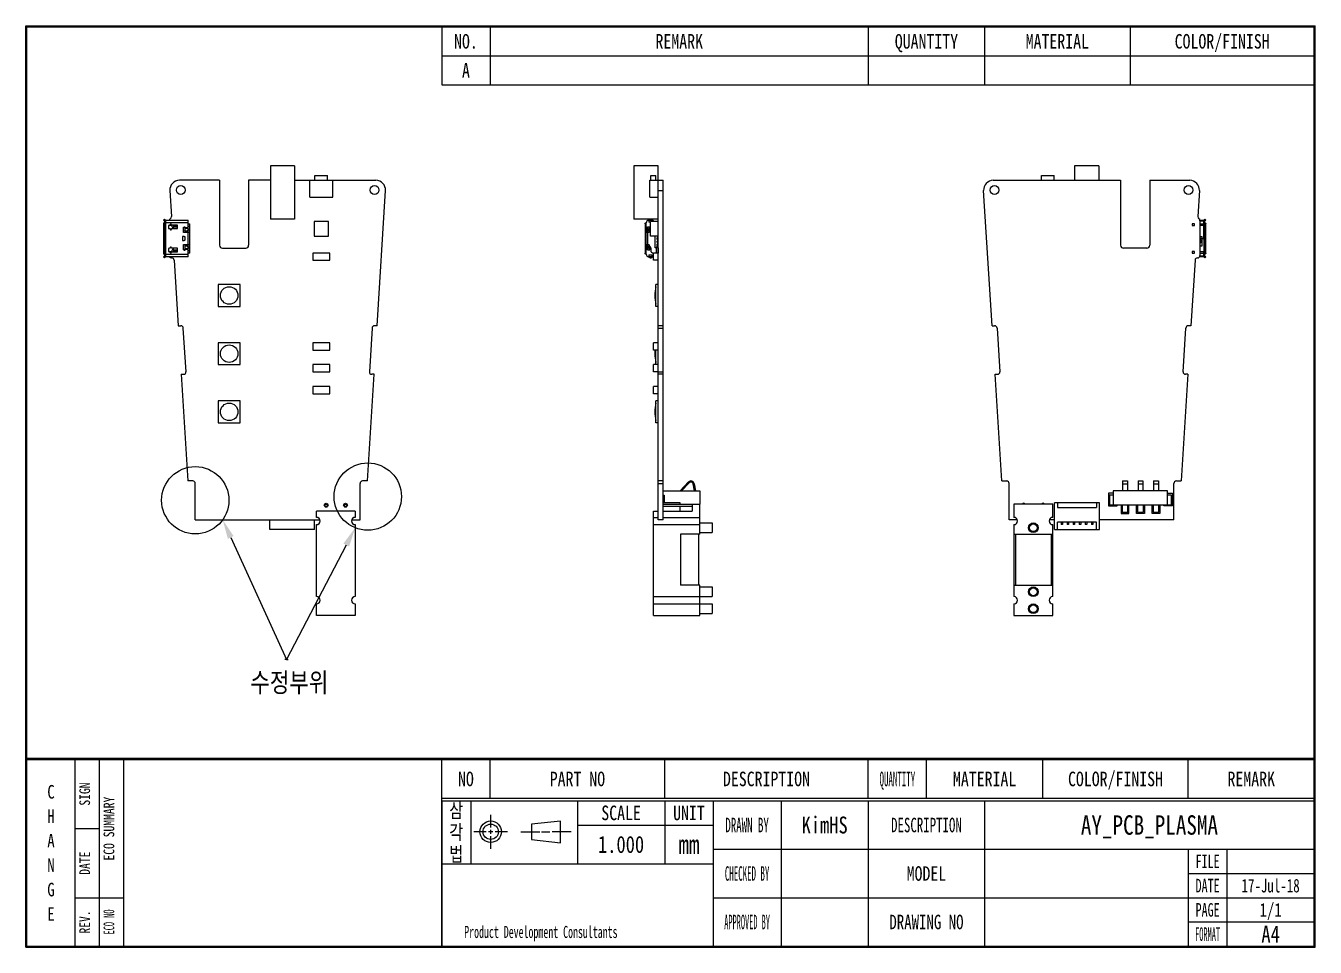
# Model space of a CAD drawing. Header units: millimetres. Extents: x 63 to 960, y -930 to -270.
# Drawn here: x 693.6 to 959.6, y -460.5 to -270.5 of the extents above; entities that cross this region are included whole.
import ezdxf
from ezdxf import colors
from ezdxf.entities.mleader import LeaderData, LeaderLine
from ezdxf.math import Vec2, Vec3

# ---------------------------------------------------------------- set-up
doc = ezdxf.new("R2010")
doc.units = ezdxf.units.MM
doc.header["$LTSCALE"] = 16.335
doc.layers.get('0').update_dxf_attribs({"linetype": 'CONTINUOUS'})
for name, color, linetype in [('3_ALL_AXES', 7, 'CONTINUOUS'), ('5_ALL_CURVES', 7, 'CONTINUOUS'), ('7_ALL_FEATURES', 7, 'CONTINUOUS')]:
    doc.layers.add(name, color=color, linetype=linetype)
doc.styles.get("Standard").update_dxf_attribs({"font": 'txt', "width": 0.5})
doc.styles.add('TEXTSTYLE_10', font='txt', dxfattribs={"width": 0.75})
doc.styles.add('TEXTSTYLE_3', font='txt', dxfattribs={"width": 0.6})
doc.styles.add('TEXTSTYLE_4', font='txt', dxfattribs={"width": 0.8})
doc.styles.add('TEXTSTYLE_5', font='txt', dxfattribs={"width": 0.55})
doc.styles.add('TEXTSTYLE_6', font='txt', dxfattribs={"width": 0.65})
doc.styles.add('TEXTSTYLE_7', font='txt', dxfattribs={"width": 0.45})
doc.styles.add('TEXTSTYLE_8', font='txt', dxfattribs={"width": 0.7})
doc.styles.add('TEXTSTYLE_9', font='txt', dxfattribs={"width": 0.4})

# ---------------------------------------------------------------- blocks, each defined once
blk = doc.blocks.new('SYMBOL_2_BL0', base_point=(117.48, 33.77))
at = {"color": 3, "linetype": 'Continuous'}
for p, q in [((110.91, 34.68), (110.91, 37.27)), ((125.33, 36.01), (119.3, 35.35)), ((119.3, 35.35), (119.3, 32.2)), ((125.33, 31.54), (125.33, 36.01)), ((109.96, 33.8), (107.42, 33.8)), ((111.38, 33.8), (110.43, 33.8)), ((110.91, 33.36), (110.91, 34.19)), ((110.91, 30.27), (110.91, 32.86)), ((114.39, 33.8), (111.86, 33.8)), ((117.09, 33.8), (121.05, 33.8)), ((119.3, 32.2), (125.33, 31.54)), ((121.36, 33.8), (123.11, 33.8)), ((127.54, 33.8), (123.58, 33.8))]:
    blk.add_line(p, q, dxfattribs=at)
for radius in [2.22, 1.58]:
    blk.add_circle((110.91, 33.8), radius, dxfattribs=at)

msp = doc.modelspace()

# ---------------------------------------------------------------- linework, layer by layer
at = {"color": 7, "linetype": 'Continuous'}
for p, q in [((693.59, -460.46), (693.59, -270.46)), ((693.59, -270.46), (959.59, -270.46)), ((693.69, -460.36), (693.69, -270.56)), ((693.69, -270.56), (959.49, -270.56)), ((693.79, -460.26), (693.79, -270.66)), ((693.79, -270.66), (959.39, -270.66)), ((959.39, -460.26), (959.39, -270.66)), ((959.49, -460.36), (959.49, -270.56)), ((959.59, -460.46), (959.59, -270.46)), ((693.79, -421.48), (959.39, -421.48)), ((693.79, -421.51), (959.39, -421.51)), ((693.79, -421.53), (959.39, -421.53)), ((693.79, -421.56), (959.39, -421.56)), ((693.79, -421.58), (959.39, -421.58)), ((693.79, -421.61), (959.39, -421.61)), ((693.79, -421.63), (959.39, -421.63)), ((693.79, -421.66), (959.39, -421.66)), ((693.79, -421.68), (959.39, -421.68)), ((693.79, -421.71), (959.39, -421.71)), ((693.79, -421.73), (959.39, -421.73)), ((693.79, -421.76), (959.39, -421.76)), ((693.59, -460.46), (959.59, -460.46)), ((693.69, -460.36), (959.49, -460.36)), ((693.79, -460.26), (959.39, -460.26))]:
    msp.add_line(p, q, dxfattribs=at)
at = {"color": 2, "linetype": 'Continuous'}
for p, q in [((779.39, -270.66), (959.39, -270.66)), ((779.39, -270.66), (779.39, -282.66)), ((789.39, -270.66), (789.39, -282.66)), ((867.39, -270.66), (867.39, -282.66)), ((891.39, -270.66), (891.39, -282.66)), ((921.39, -270.66), (921.39, -282.66)), ((959.39, -270.66), (959.39, -282.66)), ((779.39, -276.66), (959.39, -276.66)), ((779.39, -282.66), (959.39, -282.66)), ((693.79, -460.26), (693.79, -421.76)), ((693.79, -421.76), (713.79, -421.76)), ((703.79, -460.26), (703.79, -421.76)), ((708.79, -460.26), (708.79, -421.76)), ((713.79, -460.26), (713.79, -421.76)), ((779.39, -429.76), (779.39, -421.76)), ((779.39, -421.76), (959.39, -421.76)), ((789.39, -429.76), (789.39, -421.76)), ((825.39, -429.76), (825.39, -421.76)), ((867.39, -429.76), (867.39, -421.76)), ((879.39, -429.76), (879.39, -421.76)), ((903.39, -429.76), (903.39, -421.76)), ((933.39, -429.76), (933.39, -421.76)), ((959.39, -429.76), (959.39, -421.76)), ((779.39, -429.76), (959.39, -429.76)), ((779.39, -429.76), (959.39, -429.76)), ((779.39, -460.26), (779.39, -429.76)), ((779.39, -430.26), (959.39, -430.26)), ((779.39, -430.26), (779.39, -460.26)), ((785.39, -430.26), (785.39, -443.26)), ((807.39, -430.26), (807.39, -443.26)), ((825.39, -430.26), (825.39, -443.26)), ((835.39, -430.26), (835.39, -460.26)), ((849.39, -430.26), (849.39, -460.26)), ((867.39, -430.26), (867.39, -460.26)), ((891.39, -430.26), (891.39, -460.26)), ((959.39, -430.26), (959.39, -460.26)), ((703.79, -436.01), (708.79, -436.01)), ((807.39, -435.26), (835.39, -435.26)), ((835.39, -440.26), (959.39, -440.26)), ((933.39, -440.26), (933.39, -460.26)), ((941.39, -440.26), (941.39, -460.26)), ((779.39, -443.26), (835.39, -443.26)), ((933.39, -445.26), (959.39, -445.26)), ((703.79, -450.26), (713.79, -450.26)), ((835.39, -450.26), (959.39, -450.26)), ((933.39, -455.26), (959.39, -455.26)), ((693.79, -460.26), (713.79, -460.26)), ((779.39, -460.26), (959.39, -460.26))]:
    msp.add_line(p, q, dxfattribs=at)
at = {"color": 1, "linetype": 'ByBlock', "lineweight": -2}
msp.add_line((747.37, -401.12), (747.01, -401.12), dxfattribs=at)
msp.add_lwpolyline([(759.7, -377.53), (747.37, -401.12)], dxfattribs=at)
at = {"color": 1}
for centre in [(728.55, -368.3), (764.14, -367.54)]:
    msp.add_circle(centre, 6.94, dxfattribs=at)
msp.add_solid([(759.11, -377.22), (761.55, -373.98), (760.29, -377.84)], dxfattribs=at)
at = {"layer": '3_ALL_AXES', "color": 7, "linetype": 'Continuous'}
for p, q in [((919.84, -364.32), (920.84, -364.32)), ((919.84, -364.32), (919.84, -366.32)), ((920.84, -364.32), (920.84, -366.32)), ((923.04, -364.32), (924.04, -364.32)), ((923.04, -364.32), (923.04, -366.32)), ((924.04, -364.32), (924.04, -366.32)), ((926.24, -364.32), (927.24, -364.32)), ((926.24, -364.32), (926.24, -366.32)), ((927.24, -364.32), (927.24, -366.32)), ((828.55, -366.32), (830.3, -364.53)), ((830.45, -364.67), (828.83, -366.32)), ((831.56, -366.32), (831.29, -364.92)), ((831.49, -364.89), (831.76, -366.32)), ((919.84, -364.89), (920.84, -364.89)), ((923.04, -364.89), (924.04, -364.89)), ((926.24, -364.89), (927.24, -364.89)), ((828.55, -368.82), (825.05, -368.82)), ((828.55, -369.07), (828.55, -368.82)), ((828.55, -370.57), (828.55, -369.57)), ((832.65, -375.32), (832.65, -369.07)), ((897.44, -369.07), (897.44, -371.82)), ((905.44, -371.82), (905.44, -369.07)), ((905.81, -374.32), (905.81, -368.82)), ((915.06, -374.32), (915.06, -368.82)), ((743.92, -374.32), (743.92, -372.32)), ((753.17, -374.32), (753.17, -372.32)), ((753.55, -371.82), (753.55, -370.57)), ((761.55, -370.57), (761.55, -371.82)), ((823.05, -392.07), (823.05, -370.57)), ((823.05, -371.82), (824.05, -371.82)), ((825.05, -371.82), (832.65, -371.82)), ((753.17, -374.32), (743.92, -374.32)), ((753.55, -388.17), (753.55, -373.32)), ((761.55, -373.32), (761.55, -388.17)), ((823.05, -373.32), (832.65, -373.32)), ((832.65, -372.97), (835.15, -372.97)), ((832.65, -374.97), (835.15, -374.97)), ((835.15, -372.97), (835.15, -374.97)), ((897.44, -373.32), (897.44, -388.17)), ((905.44, -388.17), (905.44, -373.32)), ((907.16, -372.82), (907.16, -373.32)), ((907.46, -373.32), (907.16, -373.32)), ((907.46, -372.82), (907.46, -373.32)), ((908.41, -372.82), (908.41, -373.32)), ((908.71, -373.32), (908.41, -373.32)), ((908.71, -372.82), (908.71, -373.32)), ((909.66, -372.82), (909.66, -373.32)), ((909.96, -373.32), (909.66, -373.32)), ((909.96, -372.82), (909.96, -373.32)), ((910.91, -372.82), (910.91, -373.32)), ((911.21, -373.32), (910.91, -373.32)), ((911.21, -372.82), (911.21, -373.32)), ((912.16, -372.82), (912.16, -373.32)), ((912.46, -373.32), (912.16, -373.32)), ((912.46, -372.82), (912.46, -373.32)), ((913.41, -372.82), (913.41, -373.32)), ((913.71, -373.32), (913.41, -373.32)), ((913.71, -372.82), (913.71, -373.32)), ((832.65, -375.32), (828.65, -375.32)), ((828.65, -375.32), (828.65, -385.82)), ((832.35, -375.32), (832.35, -385.82)), ((897.44, -375.32), (905.44, -375.32)), ((897.74, -375.32), (897.74, -385.82)), ((905.14, -375.32), (905.14, -385.82)), ((823.05, -388.17), (835.15, -388.17)), ((832.65, -385.82), (828.65, -385.82)), ((832.65, -392.07), (832.65, -385.82)), ((832.65, -386.17), (835.15, -386.17)), ((835.15, -386.17), (835.15, -388.17)), ((897.44, -385.82), (905.44, -385.82)), ((753.55, -392.07), (753.55, -389.67)), ((761.55, -389.67), (761.55, -392.07)), ((823.05, -389.67), (835.15, -389.67)), ((835.15, -389.67), (835.15, -391.67)), ((897.44, -389.67), (897.44, -392.07)), ((905.44, -392.07), (905.44, -389.67)), ((832.65, -391.67), (835.15, -391.67))]:
    msp.add_line(p, q, dxfattribs=at)
for centre, radius in [((725.55, -304.32), 0.9), ((765.55, -304.32), 0.9), ((893.44, -304.32), 0.9), ((933.44, -304.32), 0.9), ((755.55, -369.32), 0.4), ((759.55, -369.32), 0.4), ((901.44, -373.97), 1), ((901.44, -373.97), 0.8), ((901.44, -387.17), 1), ((901.44, -387.17), 0.8), ((901.44, -390.67), 1), ((901.44, -390.67), 0.8)]:
    msp.add_circle(centre, radius, dxfattribs=at)
for centre, radius, start, end in [((830.8, -365.02), 0.7, 10.6458, 135.6458), ((830.8, -365.02), 0.5, 10.6458, 135.6458), ((899.44, -369.32), 0.4, 38.9697, 141.0303), ((903.44, -369.32), 0.4, 38.9697, 141.0303), ((753.55, -372.57), 0.75, 270, 90), ((761.55, -372.57), 0.75, 90, 270), ((897.44, -372.57), 0.75, 270, 90), ((905.44, -372.57), 0.75, 90, 270), ((753.55, -388.92), 0.75, 270, 90), ((761.55, -388.92), 0.75, 90, 270), ((897.44, -388.92), 0.75, 270, 90), ((905.44, -388.92), 0.75, 90, 270)]:
    msp.add_arc(centre, radius, start, end, dxfattribs=at)
at = {"layer": '5_ALL_CURVES', "color": 4, "linetype": 'Continuous'}
for p, q in [((917.94, -366.82), (916.94, -366.82)), ((916.94, -366.82), (916.94, -369.42)), ((929.14, -366.82), (930.14, -366.82)), ((930.14, -366.82), (930.14, -369.42)), ((916.94, -369.42), (918.74, -369.42)), ((918.74, -369.42), (918.74, -369.22)), ((919.54, -369.22), (919.54, -371.02)), ((921.14, -371.02), (921.14, -369.22)), ((922.74, -371.02), (922.74, -369.22)), ((924.34, -369.22), (924.34, -371.02)), ((925.94, -371.02), (925.94, -369.22)), ((927.54, -369.22), (927.54, -371.02)), ((928.34, -369.42), (928.34, -369.22)), ((930.14, -369.42), (928.34, -369.42)), ((919.54, -371.02), (921.14, -371.02)), ((924.34, -371.02), (922.74, -371.02)), ((927.54, -371.02), (925.94, -371.02))]:
    msp.add_line(p, q, dxfattribs=at)
at = {"layer": '7_ALL_FEATURES', "color": 7, "linetype": 'Continuous'}
for p, q in [((744.05, -299.32), (744.05, -310.32)), ((749.05, -299.32), (744.05, -299.32)), ((749.05, -299.32), (749.05, -310.32)), ((819.05, -299.32), (819.05, -310.32)), ((824.05, -299.32), (819.05, -299.32)), ((824.05, -372.32), (824.05, -299.32)), ((909.94, -299.32), (909.94, -302.32)), ((914.94, -299.32), (909.94, -299.32)), ((914.94, -299.32), (914.94, -302.32)), ((733.55, -302.32), (725.29, -302.32)), ((733.55, -302.32), (733.55, -315.72)), ((739.55, -302.32), (739.55, -315.72)), ((744.05, -302.32), (739.55, -302.32)), ((749.05, -302.32), (765.81, -302.32)), ((752.2, -305.82), (752.2, -302.32)), ((753.25, -302.32), (753.25, -301.32)), ((753.25, -301.32), (755.85, -301.32)), ((755.85, -302.32), (755.85, -301.32)), ((756.9, -305.82), (756.9, -302.32)), ((822.35, -305.82), (822.35, -302.32)), ((822.35, -302.32), (825.05, -302.32)), ((822.55, -302.32), (822.55, -301.32)), ((822.55, -301.32), (823.55, -301.32)), ((823.55, -302.32), (823.55, -301.32)), ((825.05, -372.32), (825.05, -302.32)), ((893.18, -302.32), (919.44, -302.32)), ((903.14, -302.32), (903.14, -301.32)), ((903.14, -301.32), (905.74, -301.32)), ((905.74, -302.32), (905.74, -301.32)), ((919.44, -302.32), (919.44, -315.72)), ((925.44, -302.32), (925.44, -315.72)), ((925.44, -302.32), (933.7, -302.32)), ((723.29, -304.44), (723.63, -309.79)), ((752.2, -305.82), (756.9, -305.82)), ((766.05, -332.32), (767.8, -304.44)), ((822.35, -305.82), (824.05, -305.82)), ((824.05, -304.44), (825.05, -304.44)), ((892.93, -332.32), (891.19, -304.44)), ((935.69, -304.44), (935.36, -309.79)), ((721.97, -310.52), (722.2, -310.33)), ((722.17, -310.76), (721.97, -310.52)), ((722.09, -310.67), (722.33, -310.48)), ((727.1, -311.12), (722.09, -311.12)), ((722.4, -310.57), (722.17, -310.76)), ((722.33, -310.48), (722.2, -310.33)), ((722.33, -310.48), (722.4, -310.57)), ((722.4, -310.57), (722.4, -318.07)), ((722.4, -310.57), (727.1, -310.57)), ((727.1, -313.11), (727.1, -310.57)), ((749.05, -310.32), (744.05, -310.32)), ((753.05, -310.82), (753.05, -313.82)), ((756.05, -310.82), (753.05, -310.82)), ((756.05, -313.82), (756.05, -310.82)), ((824.05, -310.32), (819.05, -310.32)), ((821.57, -311.12), (821.48, -311.12)), ((821.57, -317.52), (821.57, -311.12)), ((822.12, -310.57), (822.12, -310.87)), ((822.12, -310.57), (822.77, -310.57)), ((822.12, -310.87), (822.45, -310.87)), ((822.12, -310.87), (822.45, -310.87)), ((822.17, -310.48), (822.17, -310.57)), ((822.57, -310.33), (822.37, -310.33)), ((822.45, -313.82), (822.45, -310.82)), ((824.05, -310.82), (822.45, -310.82)), ((822.77, -310.57), (822.77, -310.48)), ((822.77, -310.82), (822.77, -310.57)), ((823.15, -310.73), (823.07, -310.82)), ((823.15, -310.73), (823.24, -310.82)), ((935.81, -310.57), (936.59, -310.57)), ((935.82, -310.66), (935.82, -317.82)), ((936.59, -310.73), (935.82, -310.73)), ((936.59, -310.57), (936.79, -310.33)), ((936.59, -314.31), (936.59, -310.57)), ((936.59, -310.57), (936.59, -310.57)), ((936.59, -310.57), (936.82, -310.76)), ((936.89, -311.12), (936.59, -311.12)), ((936.66, -310.48), (936.89, -310.67)), ((936.79, -310.33), (937.02, -310.52)), ((936.82, -310.76), (937.02, -310.52)), ((936.82, -311.12), (936.82, -311.65)), ((721.97, -311.32), (721.97, -317.32)), ((722.2, -311.32), (721.97, -311.32)), ((722.2, -311.32), (722.2, -317.32)), ((723, -311.79), (723, -312.09)), ((723.79, -311.65), (723.07, -311.65)), ((723.4, -311.59), (723.23, -311.59)), ((723.23, -312.29), (723.4, -312.29)), ((723.4, -311.47), (723.4, -311.59)), ((723.4, -311.47), (723.65, -311.47)), ((723.4, -312.29), (723.4, -312.42)), ((723.65, -311.59), (723.65, -311.47)), ((724.87, -311.59), (723.65, -311.59)), ((723.65, -312.42), (723.65, -312.29)), ((723.65, -312.29), (724.87, -312.29)), ((723.79, -311.92), (723.79, -311.59)), ((723.95, -312.07), (723.94, -312.07)), ((723.95, -312.07), (724.1, -312.07)), ((724.1, -312.07), (724.1, -311.59)), ((724.87, -311.61), (724.1, -311.61)), ((724.1, -311.91), (724.87, -311.91)), ((724.87, -311.92), (724.1, -311.92)), ((724.87, -312.29), (724.87, -311.59)), ((726.1, -313.11), (726.1, -311.95)), ((726.1, -311.95), (726.25, -311.95)), ((727.4, -313.11), (726.1, -313.11)), ((726.25, -311.95), (726.25, -311.88)), ((726.25, -311.88), (726.4, -311.88)), ((726.38, -311.95), (726.38, -313.11)), ((726.38, -311.95), (726.4, -311.95)), ((726.4, -311.88), (726.4, -312.7)), ((726.4, -312.03), (727.1, -312.03)), ((727.1, -312.26), (726.4, -312.26)), ((726.8, -312.78), (726.5, -312.78)), ((727.1, -311.32), (727.4, -311.32)), ((727.4, -311.87), (727.1, -311.87)), ((727.1, -312.41), (727.4, -312.41)), ((727.1, -315.53), (727.1, -313.11)), ((727.4, -317.32), (727.4, -311.32)), ((753.05, -313.82), (756.05, -313.82)), ((821.33, -311.32), (821.33, -317.32)), ((821.87, -312.03), (821.57, -312.03)), ((822.12, -313.11), (821.57, -313.11)), ((821.89, -312.09), (821.64, -312.26)), ((822.01, -312.78), (821.64, -312.26)), ((821.77, -312.44), (821.77, -313.11)), ((822.09, -312.36), (821.84, -312.54)), ((821.87, -312.03), (821.87, -311.95)), ((822.3, -311.95), (821.87, -311.95)), ((821.87, -313.11), (821.87, -315.53)), ((822.26, -312.61), (821.89, -312.09)), ((822.26, -312.61), (822.01, -312.78)), ((822.12, -313.11), (822.45, -312.52)), ((822.3, -312.79), (822.3, -311.95)), ((824.05, -313.82), (822.45, -313.82)), ((823.42, -316.24), (823.42, -313.82)), ((823.89, -313.82), (823.89, -314.19)), ((934.19, -311.32), (934.19, -311.62)), ((934.69, -311.32), (934.19, -311.32)), ((934.19, -311.62), (934.69, -311.62)), ((934.69, -311.62), (934.69, -311.32)), ((935.82, -311.26), (936.59, -311.26)), ((936.89, -311.65), (935.82, -311.65)), ((936.78, -314.11), (936.78, -311.85)), ((937.02, -311.85), (936.78, -311.85)), ((937.02, -317.32), (937.02, -311.32)), ((723.4, -316.34), (723.23, -316.34)), ((723.4, -316.22), (723.4, -316.34)), ((723.65, -316.34), (723.65, -316.22)), ((724.87, -316.34), (723.65, -316.34)), ((724.87, -317.04), (724.87, -316.34)), ((725.95, -313.91), (725.95, -314.73)), ((726.25, -313.91), (725.95, -313.91)), ((725.95, -314.73), (726.25, -314.73)), ((726.1, -316.69), (726.1, -315.53)), ((726.1, -315.53), (727.4, -315.53)), ((726.38, -313.94), (726.38, -314.69)), ((726.38, -315.53), (726.38, -316.69)), ((726.4, -315.93), (726.4, -316.76)), ((726.4, -316.38), (727.1, -316.38)), ((726.5, -314.48), (726.5, -314.16)), ((726.5, -315.85), (726.8, -315.85)), ((727.1, -318.07), (727.1, -315.53)), ((727.1, -316.22), (727.4, -316.22)), ((734.15, -316.32), (738.95, -316.32)), ((821.57, -315.53), (822.12, -315.53)), ((821.64, -316.38), (822.01, -315.85)), ((821.89, -316.55), (821.64, -316.38)), ((821.77, -315.53), (821.77, -316.19)), ((821.84, -316.1), (822.09, -316.27)), ((821.89, -316.55), (822.26, -316.02)), ((822.01, -315.85), (822.26, -316.02)), ((822.52, -316.22), (822.12, -315.53)), ((822.3, -316.69), (822.3, -315.84)), ((822.52, -316.22), (822.52, -316.77)), ((824.02, -316.24), (823.42, -316.24)), ((823.61, -316.11), (823.61, -316.24)), ((823.61, -316.11), (823.85, -316.11)), ((823.62, -316.08), (823.62, -316.11)), ((823.89, -316.08), (823.62, -316.08)), ((823.72, -317.32), (823.72, -316.24)), ((823.77, -314.19), (823.77, -314.44)), ((823.77, -314.19), (824.05, -314.19)), ((823.77, -314.44), (824.05, -314.44)), ((823.77, -314.84), (823.77, -315.09)), ((823.77, -314.84), (824.05, -314.84)), ((823.77, -315.09), (824.05, -315.09)), ((823.77, -315.49), (823.77, -315.74)), ((823.77, -315.49), (824.05, -315.49)), ((823.77, -315.74), (824.05, -315.74)), ((823.85, -316.24), (823.85, -316.08)), ((823.89, -314.44), (823.89, -314.84)), ((823.89, -315.09), (823.89, -315.49)), ((823.89, -315.74), (823.89, -316.08)), ((823.9, -314.44), (823.9, -314.19)), ((823.9, -315.09), (823.9, -314.84)), ((823.9, -315.74), (823.9, -315.49)), ((824.02, -316.24), (824.02, -317.32)), ((924.84, -316.32), (920.04, -316.32)), ((936.24, -313.97), (935.82, -313.97)), ((935.96, -315.11), (935.82, -315.11)), ((935.82, -315.13), (935.96, -315.13)), ((935.82, -315.82), (936.24, -315.82)), ((935.85, -314.56), (936.08, -314.89)), ((936.1, -314.88), (935.87, -314.55)), ((935.98, -314.31), (936.89, -314.31)), ((935.98, -314.33), (936.89, -314.33)), ((936.24, -314.31), (936.24, -313.97)), ((936.24, -315.82), (936.24, -314.33)), ((936.59, -314.33), (936.59, -314.31)), ((936.59, -314.33), (936.59, -316.99)), ((936.78, -314.11), (937.02, -314.11)), ((936.78, -316.79), (936.78, -314.53)), ((937.02, -314.53), (936.78, -314.53)), ((936.82, -314.31), (936.82, -314.33)), ((721.97, -317.32), (722.2, -317.32)), ((721.97, -318.12), (722.17, -317.88)), ((722.2, -318.31), (721.97, -318.12)), ((722.09, -317.52), (727.1, -317.52)), ((722.33, -318.15), (722.09, -317.96)), ((722.4, -318.07), (722.17, -317.88)), ((722.2, -318.31), (722.33, -318.15)), ((722.4, -318.07), (722.33, -318.15)), ((727.1, -318.07), (722.4, -318.07)), ((723, -316.54), (723, -316.84)), ((723.07, -316.99), (723.79, -316.99)), ((723.23, -317.04), (723.4, -317.04)), ((723.4, -317.04), (723.4, -317.17)), ((723.65, -317.16), (723.4, -317.16)), ((723.65, -317.17), (723.65, -317.04)), ((723.65, -317.04), (724.87, -317.04)), ((723.66, -318.32), (723.69, -318.32)), ((723.79, -317.04), (723.79, -316.72)), ((723.94, -316.57), (723.95, -316.57)), ((724.1, -316.57), (723.95, -316.57)), ((724.1, -317.04), (724.1, -316.57)), ((724.87, -316.72), (724.1, -316.72)), ((724.1, -316.72), (724.87, -316.72)), ((724.1, -317.02), (724.87, -317.02)), ((724.19, -318.79), (725.04, -332.32)), ((726.25, -316.69), (726.1, -316.69)), ((726.25, -316.76), (726.25, -316.69)), ((726.4, -316.76), (726.25, -316.76)), ((726.38, -316.69), (726.4, -316.69)), ((727.1, -316.61), (726.4, -316.61)), ((727.1, -316.77), (727.4, -316.77)), ((727.4, -317.32), (727.1, -317.32)), ((752.8, -317.32), (752.8, -318.82)), ((756.3, -317.32), (752.8, -317.32)), ((752.8, -318.82), (756.3, -318.82)), ((756.3, -318.82), (756.3, -317.32)), ((821.48, -317.52), (821.57, -317.52)), ((821.87, -316.61), (821.57, -316.61)), ((821.87, -316.69), (821.87, -316.61)), ((821.87, -316.69), (822.3, -316.69)), ((822.76, -317.76), (822.12, -317.76)), ((822.12, -317.77), (822.12, -318.07)), ((822.77, -317.77), (822.12, -317.77)), ((822.77, -318.07), (822.12, -318.07)), ((822.17, -318.07), (822.17, -318.15)), ((822.37, -318.31), (822.57, -318.31)), ((822.77, -317.77), (822.77, -318.07)), ((822.77, -318.15), (822.77, -318.07)), ((823.05, -317.58), (822.94, -317.69)), ((823.05, -317.58), (822.94, -317.69)), ((822.94, -317.69), (823.05, -317.8)), ((823.05, -318.82), (823.05, -317.32)), ((824.05, -317.32), (823.05, -317.32)), ((824.05, -318.82), (823.05, -318.82)), ((824.05, -317.02), (824.02, -317.02)), ((934.79, -318.79), (933.95, -332.32)), ((934.19, -317.02), (934.19, -317.32)), ((934.69, -317.02), (934.19, -317.02)), ((934.19, -317.32), (934.69, -317.32)), ((934.69, -317.32), (934.69, -317.02)), ((935.29, -318.32), (935.32, -318.32)), ((936.59, -318.07), (935.76, -318.07)), ((935.82, -316.99), (936.89, -316.99)), ((936.59, -317.38), (935.82, -317.38)), ((935.82, -317.91), (936.59, -317.91)), ((936.59, -318.07), (936.59, -316.99)), ((936.59, -317.52), (936.89, -317.52)), ((936.59, -318.07), (936.82, -317.88)), ((936.59, -318.07), (936.79, -318.31)), ((936.89, -317.96), (936.66, -318.15)), ((936.78, -316.79), (937.02, -316.79)), ((937.02, -318.12), (936.79, -318.31)), ((936.82, -316.99), (936.82, -317.52)), ((936.82, -317.88), (937.02, -318.12)), ((733.3, -323.82), (733.3, -328.32)), ((737.8, -323.82), (733.3, -323.82)), ((737.8, -328.32), (737.8, -323.82)), ((823.55, -328.32), (823.55, -323.82)), ((824.05, -323.82), (823.55, -323.82)), ((823.35, -326.04), (823.35, -326.09)), ((733.3, -328.32), (737.8, -328.32)), ((824.05, -328.32), (823.55, -328.32)), ((725.04, -332.32), (725.57, -332.32)), ((766.05, -332.32), (765.52, -332.32)), ((825.05, -332.32), (824.05, -332.32)), ((892.93, -332.32), (893.46, -332.32)), ((933.95, -332.32), (933.41, -332.32)), ((726.64, -341.79), (726.07, -332.79)), ((765.02, -332.79), (764.46, -341.79)), ((824.05, -332.79), (825.05, -332.79)), ((893.96, -332.79), (894.53, -341.79)), ((932.35, -341.79), (932.91, -332.79)), ((733.3, -335.82), (733.3, -340.32)), ((737.8, -335.82), (733.3, -335.82)), ((737.8, -340.32), (737.8, -335.82)), ((752.8, -335.82), (752.8, -337.32)), ((756.3, -335.82), (752.8, -335.82)), ((752.8, -337.32), (756.3, -337.32)), ((756.3, -337.32), (756.3, -335.82)), ((823.05, -337.32), (823.05, -335.82)), ((824.05, -335.82), (823.05, -335.82)), ((824.05, -337.32), (823.05, -337.32)), ((823.55, -340.32), (823.55, -337.32)), ((733.3, -340.32), (737.8, -340.32)), ((756.3, -340.32), (752.8, -340.32)), ((752.8, -340.32), (752.8, -341.82)), ((756.3, -341.82), (756.3, -340.32)), ((823.05, -341.82), (823.05, -340.32)), ((824.05, -340.32), (823.05, -340.32)), ((823.35, -338.04), (823.35, -338.09)), ((725.67, -342.32), (727.05, -364.32)), ((725.67, -342.32), (726.14, -342.32)), ((752.8, -341.82), (756.3, -341.82)), ((764.05, -364.32), (765.43, -342.32)), ((765.43, -342.32), (764.96, -342.32)), ((824.05, -341.82), (823.05, -341.82)), ((824.05, -341.79), (825.05, -341.79)), ((825.05, -342.32), (824.05, -342.32)), ((894.94, -364.32), (893.56, -342.32)), ((893.56, -342.32), (894.03, -342.32)), ((933.32, -342.32), (931.94, -364.32)), ((933.32, -342.32), (932.85, -342.32)), ((756.3, -344.82), (752.8, -344.82)), ((752.8, -344.82), (752.8, -346.32)), ((756.3, -346.32), (756.3, -344.82)), ((823.05, -346.32), (823.05, -344.82)), ((824.05, -344.82), (823.05, -344.82)), ((733.3, -347.82), (733.3, -352.32)), ((737.8, -347.82), (733.3, -347.82)), ((737.8, -352.32), (737.8, -347.82)), ((752.8, -346.32), (756.3, -346.32)), ((824.05, -346.32), (823.05, -346.32)), ((823.55, -352.32), (823.55, -347.82)), ((824.05, -347.82), (823.55, -347.82)), ((823.35, -350.04), (823.35, -350.09)), ((733.3, -352.32), (737.8, -352.32)), ((824.05, -352.32), (823.55, -352.32)), ((728.05, -364.32), (727.05, -364.32)), ((764.05, -364.32), (763.05, -364.32)), ((825.05, -364.32), (824.05, -364.32)), ((894.94, -364.32), (895.94, -364.32)), ((930.94, -364.32), (931.94, -364.32)), ((728.55, -372.32), (728.55, -364.82)), ((762.55, -372.32), (762.55, -364.82)), ((824.05, -364.82), (825.05, -364.82)), ((825.05, -366.32), (832.65, -366.32)), ((832.65, -366.32), (832.65, -369.07)), ((896.44, -372.32), (896.44, -364.82)), ((929.14, -366.32), (917.94, -366.32)), ((917.94, -366.32), (917.94, -369.22)), ((929.14, -369.22), (929.14, -366.32)), ((930.44, -372.32), (930.44, -364.82)), ((755.24, -369.07), (755.86, -369.07)), ((759.24, -369.07), (759.86, -369.07)), ((825.05, -367.22), (825.25, -367.22)), ((825.05, -369.07), (832.65, -369.07)), ((831.05, -369.57), (825.05, -369.57)), ((825.25, -367.22), (825.25, -368.82)), ((831.05, -369.07), (831.05, -370.57)), ((905.44, -369.07), (897.44, -369.07)), ((915.06, -368.82), (905.81, -368.82)), ((906.41, -368.82), (906.41, -369.82)), ((914.46, -368.82), (914.46, -369.82)), ((917.94, -367.22), (917.14, -367.22)), ((917.14, -367.22), (917.14, -369.22)), ((917.14, -369.22), (929.94, -369.22)), ((919.74, -369.22), (919.74, -370.72)), ((920.94, -370.72), (920.94, -369.22)), ((922.94, -369.22), (922.94, -370.72)), ((924.14, -370.72), (924.14, -369.22)), ((926.14, -369.22), (926.14, -370.72)), ((927.34, -370.72), (927.34, -369.22)), ((929.94, -367.22), (929.14, -367.22)), ((929.94, -369.22), (929.94, -367.22)), ((728.55, -372.32), (754.25, -372.32)), ((761.55, -370.57), (753.55, -370.57)), ((760.84, -372.32), (762.55, -372.32)), ((823.05, -370.57), (824.05, -370.57)), ((825.05, -372.32), (824.05, -372.32)), ((825.05, -370.57), (831.05, -370.57)), ((898.15, -372.32), (896.44, -372.32)), ((905.81, -372.32), (904.73, -372.32)), ((906.41, -369.82), (914.46, -369.82)), ((930.44, -372.32), (915.06, -372.32)), ((919.74, -370.72), (920.94, -370.72)), ((922.94, -370.72), (924.14, -370.72)), ((926.14, -370.72), (927.34, -370.72)), ((905.81, -374.32), (915.06, -374.32)), ((914.46, -372.82), (906.41, -372.82)), ((906.41, -374.32), (906.41, -372.82)), ((914.46, -374.32), (914.46, -372.82)), ((761.55, -392.07), (753.55, -392.07)), ((823.05, -392.07), (832.65, -392.07)), ((897.44, -392.07), (905.44, -392.07))]:
    msp.add_line(p, q, dxfattribs=at)
for centre, radius in [((735.55, -326.07), 1.8), ((735.55, -338.07), 1.8), ((735.55, -350.07), 1.8), ((755.55, -369.32), 0.25), ((759.55, -369.32), 0.25)]:
    msp.add_circle(centre, radius, dxfattribs=at)
for centre, radius, start, end in [((725.29, -304.32), 2, 90, 183.5858), ((765.81, -304.32), 2, 356.4142, 90), ((893.18, -304.32), 2, 90, 183.5858), ((933.7, -304.32), 2, 356.4142, 90), ((722.4, -310.57), 0.301, 219.6844, 270.0595), ((723.66, -310.66), 0.5, 122.1575, 168.7013), ((723.13, -309.82), 0.5, 302.1575, 3.5858), ((822.12, -311.12), 0.551, 90.0511, 179.9489), ((822.12, -311.22), 0.35, 90.0511, 105.7271), ((822.12, -311.12), 0.25, 90.0555, 111.9257), ((822.77, -311.12), 0.55, 45.0018, 89.9982), ((935.86, -309.82), 0.5, 176.4142, 237.8425), ((935.32, -310.66), 0.5, 0, 57.8425), ((936.59, -310.57), 0.301, 270.0572, 320.3156), ((723.52, -311.47), 0.125, 0, 180), ((723.52, -312.42), 0.125, 180, 360), ((723.94, -311.92), 0.15, 180.0647, 269.9353), ((821.97, -312.03), 0.4, 180.0006, 214.9994), ((821.97, -312.03), 0.1, 180.0016, 214.9984), ((723.52, -316.22), 0.125, 0, 180), ((726.25, -314.16), 0.25, 0.0555, 89.9445), ((726.25, -314.48), 0.25, 270.0555, 359.9445), ((734.15, -315.72), 0.6, 180, 270), ((738.95, -315.72), 0.6, 270, 0), ((821.97, -316.61), 0.4, 145.0006, 179.9994), ((920.04, -315.72), 0.6, 180, 270), ((924.84, -315.72), 0.6, 270, 0), ((935.96, -314.97), 0.16, 270.0632, 359.9368), ((935.96, -314.97), 0.14, 270.0664, 359.9336), ((935.96, -314.97), 0.14, 0.0011, 34.5075), ((935.96, -314.97), 0.16, 0.001, 34.5076), ((722.4, -318.07), 0.301, 89.9027, 140.3156), ((723.66, -317.82), 0.5, 210.1221, 270), ((723.52, -317.17), 0.125, 180, 360), ((723.69, -318.82), 0.5, 3.5858, 90), ((723.94, -316.72), 0.15, 90.0646, 179.9353), ((822.12, -317.52), 0.551, 180.0511, 269.9489), ((821.97, -316.61), 0.1, 145.0016, 179.9984), ((822.12, -317.41), 0.35, 254.2729, 269.9489), ((822.12, -317.52), 0.25, 248.0743, 269.9445), ((823.07, -316.77), 0.551, 180.0511, 269.9489), ((822.76, -317.51), 0.25, 270.0021, 314.9979), ((822.77, -317.52), 0.25, 270.0023, 314.9977), ((822.77, -317.52), 0.55, 270.0018, 301.5142), ((935.29, -318.82), 0.5, 90, 176.4142), ((935.32, -317.82), 0.5, 270, 0), ((936.59, -318.07), 0.301, 39.6844, 89.9428), ((831.35, -326.04), 8, 167.1604, 180), ((831.35, -326.09), 8, 180, 192.8396), ((725.57, -332.82), 0.5, 3.5858, 90), ((765.52, -332.82), 0.5, 90, 176.4142), ((893.46, -332.82), 0.5, 3.5858, 90), ((933.41, -332.82), 0.5, 90, 176.4142), ((831.35, -338.04), 8, 174.7795, 180), ((831.35, -338.09), 8, 180, 192.8396), ((726.14, -341.82), 0.5, 270, 3.5858), ((764.96, -341.82), 0.5, 176.4142, 270), ((894.03, -341.82), 0.5, 270, 3.5858), ((932.85, -341.82), 0.5, 176.4142, 270), ((831.35, -350.04), 8, 167.1604, 180), ((831.35, -350.09), 8, 180, 192.8396), ((728.05, -364.82), 0.5, 0, 90), ((763.05, -364.82), 0.5, 90, 180), ((895.94, -364.82), 0.5, 0, 90), ((930.94, -364.82), 0.5, 90, 180)]:
    msp.add_arc(centre, radius, start, end, dxfattribs=at)
for points, knots in [([(722.09, -311.12), (722.08, -311.12), (722.07, -311.12), (722.04, -311.13), (722.02, -311.15), (722, -311.18), (721.99, -311.21), (721.97, -311.25), (721.97, -311.29), (721.97, -311.32)], [0, 0, 0, 0, 0.0246323, 0.0506628, 0.0790629, 0.1103034, 0.1443519, 0.1807927, 0.257922, 0.257922, 0.257922, 0.257922]), ([(722.2, -311.32), (722.2, -311.29), (722.21, -311.25), (722.22, -311.21), (722.24, -311.18), (722.26, -311.15), (722.28, -311.13), (722.3, -311.12), (722.32, -311.12), (722.33, -311.12)], [0, 0, 0, 0, 0.0771293, 0.1135701, 0.1476186, 0.1788591, 0.2072592, 0.2332898, 0.257922, 0.257922, 0.257922, 0.257922]), ([(821.33, -311.32), (821.33, -311.29), (821.33, -311.25), (821.35, -311.21), (821.37, -311.17), (821.4, -311.15), (821.42, -311.13), (821.45, -311.12), (821.47, -311.12), (821.48, -311.12)], [0, 0, 0, 0, 0.0774621, 0.1149285, 0.1509362, 0.1852844, 0.2180216, 0.2494895, 0.2802196, 0.2802196, 0.2802196, 0.2802196]), ([(822.17, -310.48), (822.17, -310.47), (822.18, -310.45), (822.19, -310.42), (822.21, -310.39), (822.24, -310.36), (822.3, -310.33), (822.35, -310.33), (822.37, -310.33)], [0, 0, 0, 0, 0.0302652, 0.061313, 0.0937082, 0.1278063, 0.2007616, 0.2781958, 0.2781958, 0.2781958, 0.2781958]), ([(822.57, -310.33), (822.59, -310.33), (822.64, -310.33), (822.7, -310.36), (822.73, -310.39), (822.75, -310.42), (822.76, -310.45), (822.77, -310.47), (822.77, -310.48)], [0, 0, 0, 0, 0.0774342, 0.1503894, 0.1844875, 0.2168827, 0.2479306, 0.2781958, 0.2781958, 0.2781958, 0.2781958]), ([(936.89, -311.12), (936.9, -311.12), (936.92, -311.12), (936.94, -311.13), (936.97, -311.15), (936.98, -311.18), (937, -311.21), (937.01, -311.25), (937.02, -311.29), (937.02, -311.32)], [0, 0, 0, 0, 0.0246323, 0.0506628, 0.0790629, 0.1103034, 0.1443519, 0.1807927, 0.257922, 0.257922, 0.257922, 0.257922]), ([(723.23, -311.59), (723.2, -311.59), (723.14, -311.6), (723.06, -311.64), (723.01, -311.71), (723, -311.77), (723, -311.79)], [0, 0, 0, 0, 0.082627, 0.1767442, 0.2653948, 0.3366545, 0.3366545, 0.3366545, 0.3366545]), ([(723, -312.09), (723, -312.12), (723.01, -312.17), (723.06, -312.24), (723.14, -312.28), (723.2, -312.29), (723.23, -312.29)], [0, 0, 0, 0, 0.0711468, 0.159793, 0.2539176, 0.3366548, 0.3366548, 0.3366548, 0.3366548]), ([(726.5, -312.78), (726.48, -312.78), (726.46, -312.78), (726.43, -312.76), (726.4, -312.73), (726.4, -312.71), (726.4, -312.7)], [0, 0, 0, 0, 0.0387633, 0.0756609, 0.1098289, 0.1421051, 0.1421051, 0.1421051, 0.1421051]), ([(727.1, -312.54), (727.1, -312.55), (727.09, -312.59), (727.08, -312.63), (727.05, -312.68), (727.01, -312.71), (726.96, -312.74), (726.89, -312.77), (726.84, -312.78), (726.8, -312.78)], [0, 0, 0, 0, 0.0482845, 0.0974499, 0.1481783, 0.2008909, 0.2556692, 0.3122843, 0.4286075, 0.4286075, 0.4286075, 0.4286075]), ([(936.66, -311.65), (936.67, -311.65), (936.69, -311.65), (936.71, -311.66), (936.73, -311.68), (936.75, -311.71), (936.76, -311.74), (936.78, -311.78), (936.78, -311.82), (936.78, -311.85)], [0, 0, 0, 0, 0.0246323, 0.0506628, 0.0790629, 0.1103034, 0.1443519, 0.1807927, 0.257922, 0.257922, 0.257922, 0.257922]), ([(937.02, -311.85), (937.02, -311.82), (937.01, -311.78), (937, -311.74), (936.98, -311.71), (936.97, -311.68), (936.94, -311.66), (936.92, -311.65), (936.9, -311.65), (936.89, -311.65)], [0, 0, 0, 0, 0.0771293, 0.1135701, 0.1476186, 0.1788591, 0.2072592, 0.2332898, 0.257922, 0.257922, 0.257922, 0.257922]), ([(723.23, -316.34), (723.2, -316.34), (723.14, -316.35), (723.06, -316.39), (723.01, -316.46), (723, -316.52), (723, -316.54)], [0, 0, 0, 0, 0.082627, 0.1767442, 0.2653948, 0.3366545, 0.3366545, 0.3366545, 0.3366545]), ([(726.4, -315.93), (726.4, -315.92), (726.4, -315.9), (726.43, -315.87), (726.46, -315.85), (726.48, -315.85), (726.5, -315.85)], [0, 0, 0, 0, 0.0322763, 0.0664443, 0.1033418, 0.1421051, 0.1421051, 0.1421051, 0.1421051]), ([(726.8, -315.85), (726.84, -315.85), (726.89, -315.86), (726.96, -315.89), (727.01, -315.92), (727.05, -315.96), (727.08, -316), (727.09, -316.05), (727.1, -316.08), (727.1, -316.1)], [0, 0, 0, 0, 0.1163232, 0.1729383, 0.2277166, 0.2804292, 0.3311576, 0.380323, 0.4286075, 0.4286075, 0.4286075, 0.4286075]), ([(935.98, -314.31), (935.96, -314.31), (935.9, -314.32), (935.84, -314.38), (935.82, -314.44), (935.82, -314.47)], [0, 0, 0, 0, 0.0798908, 0.1714362, 0.2479768, 0.2479768, 0.2479768, 0.2479768]), ([(935.84, -314.47), (935.84, -314.44), (935.86, -314.39), (935.91, -314.34), (935.96, -314.33), (935.98, -314.33)], [0, 0, 0, 0, 0.0669633, 0.147781, 0.216948, 0.216948, 0.216948, 0.216948]), ([(935.87, -314.55), (935.86, -314.53), (935.85, -314.5), (935.84, -314.47), (935.84, -314.47)], [0, 0, 0, 0, 0.06916698, 0.08351939, 0.08351939, 0.08351939, 0.08351939]), ([(936.78, -314.11), (936.78, -314.13), (936.78, -314.17), (936.76, -314.22), (936.75, -314.25), (936.73, -314.27), (936.71, -314.29), (936.69, -314.3), (936.67, -314.31), (936.66, -314.31)], [0, 0, 0, 0, 0.0771293, 0.1135701, 0.1476186, 0.1788591, 0.2072592, 0.2332898, 0.257922, 0.257922, 0.257922, 0.257922]), ([(936.66, -314.33), (936.67, -314.33), (936.69, -314.33), (936.71, -314.34), (936.73, -314.36), (936.75, -314.39), (936.76, -314.42), (936.78, -314.46), (936.78, -314.5), (936.78, -314.53)], [0, 0, 0, 0, 0.0246323, 0.0506628, 0.0790629, 0.1103034, 0.1443519, 0.1807927, 0.257922, 0.257922, 0.257922, 0.257922]), ([(936.89, -314.31), (936.9, -314.31), (936.92, -314.3), (936.94, -314.29), (936.97, -314.27), (936.98, -314.25), (937, -314.22), (937.01, -314.17), (937.02, -314.13), (937.02, -314.11)], [0, 0, 0, 0, 0.0246323, 0.0506628, 0.0790629, 0.1103034, 0.1443519, 0.1807927, 0.257922, 0.257922, 0.257922, 0.257922]), ([(937.02, -314.53), (937.02, -314.5), (937.01, -314.46), (937, -314.42), (936.98, -314.39), (936.97, -314.36), (936.94, -314.34), (936.92, -314.33), (936.9, -314.33), (936.89, -314.33)], [0, 0, 0, 0, 0.0771293, 0.1135701, 0.1476186, 0.1788591, 0.2072592, 0.2332898, 0.257922, 0.257922, 0.257922, 0.257922]), ([(721.97, -317.32), (721.97, -317.34), (721.97, -317.38), (721.99, -317.43), (722, -317.46), (722.02, -317.48), (722.04, -317.5), (722.07, -317.51), (722.08, -317.52), (722.09, -317.52)], [0, 0, 0, 0, 0.0771293, 0.1135701, 0.1476186, 0.1788591, 0.2072592, 0.2332898, 0.257922, 0.257922, 0.257922, 0.257922]), ([(722.33, -317.52), (722.32, -317.52), (722.3, -317.51), (722.28, -317.5), (722.26, -317.48), (722.24, -317.46), (722.22, -317.43), (722.21, -317.38), (722.2, -317.34), (722.2, -317.32)], [0, 0, 0, 0, 0.0246323, 0.0506628, 0.0790629, 0.1103034, 0.1443519, 0.1807927, 0.257922, 0.257922, 0.257922, 0.257922]), ([(723, -316.84), (723, -316.87), (723.01, -316.92), (723.06, -316.99), (723.14, -317.03), (723.2, -317.04), (723.23, -317.04)], [0, 0, 0, 0, 0.0711468, 0.159793, 0.2539176, 0.3366548, 0.3366548, 0.3366548, 0.3366548]), ([(821.48, -317.52), (821.47, -317.52), (821.45, -317.51), (821.42, -317.5), (821.4, -317.48), (821.37, -317.46), (821.35, -317.43), (821.33, -317.38), (821.33, -317.34), (821.33, -317.32)], [0, 0, 0, 0, 0.0307301, 0.062198, 0.0949351, 0.1292834, 0.1652911, 0.2027575, 0.2802196, 0.2802196, 0.2802196, 0.2802196]), ([(822.37, -318.31), (822.35, -318.31), (822.3, -318.3), (822.24, -318.27), (822.21, -318.24), (822.19, -318.21), (822.18, -318.18), (822.17, -318.16), (822.17, -318.15)], [0, 0, 0, 0, 0.0774342, 0.1503894, 0.1844875, 0.2168827, 0.2479306, 0.2781958, 0.2781958, 0.2781958, 0.2781958]), ([(822.77, -318.15), (822.77, -318.16), (822.76, -318.18), (822.75, -318.21), (822.73, -318.24), (822.7, -318.27), (822.64, -318.3), (822.59, -318.31), (822.57, -318.31)], [0, 0, 0, 0, 0.0302652, 0.061313, 0.0937082, 0.1278063, 0.2007616, 0.2781958, 0.2781958, 0.2781958, 0.2781958]), ([(824.05, -316.92), (824.05, -316.92), (824.04, -316.93), (824.03, -316.94), (824.02, -316.95)], [0, 0, 0, 0, 0.01167856, 0.04558121, 0.04558121, 0.04558121, 0.04558121]), ([(936.78, -316.79), (936.78, -316.81), (936.78, -316.85), (936.76, -316.9), (936.75, -316.93), (936.73, -316.95), (936.71, -316.97), (936.69, -316.98), (936.67, -316.99), (936.66, -316.99)], [0, 0, 0, 0, 0.0771293, 0.1135701, 0.1476186, 0.1788591, 0.2072592, 0.2332898, 0.257922, 0.257922, 0.257922, 0.257922]), ([(936.89, -316.99), (936.9, -316.99), (936.92, -316.98), (936.94, -316.97), (936.97, -316.95), (936.98, -316.93), (937, -316.9), (937.01, -316.85), (937.02, -316.81), (937.02, -316.79)], [0, 0, 0, 0, 0.0246323, 0.0506628, 0.0790629, 0.1103034, 0.1443519, 0.1807927, 0.257922, 0.257922, 0.257922, 0.257922]), ([(937.02, -317.32), (937.02, -317.34), (937.01, -317.38), (937, -317.43), (936.98, -317.46), (936.97, -317.48), (936.94, -317.5), (936.92, -317.51), (936.9, -317.52), (936.89, -317.52)], [0, 0, 0, 0, 0.0771293, 0.1135701, 0.1476186, 0.1788591, 0.2072592, 0.2332898, 0.257922, 0.257922, 0.257922, 0.257922])]:
    msp.add_open_spline(points, degree=3, knots=knots, dxfattribs=at)

# ---------------------------------------------------------------- block references
at = {"color": 2, "linetype": 'Continuous'}
msp.add_blockref('SYMBOL_2_BL0', (796.07, -436.68), dxfattribs=at)

# ---------------------------------------------------------------- texts
at = {"color": 2, "linetype": 'Continuous', "attachment_point": 2}
for s, insert, char_height, width, line_spacing_factor, style in [('NO.', (784.39, -272.16), 3, 7.2, 0.9, 'TEXTSTYLE_4'), ('REMARK', (828.39, -272.16), 3, 14.4, 0.9, 'TEXTSTYLE_4'), ('QUANTITY', (879.39, -272.16), 3, 19.2, 0.9, 'TEXTSTYLE_4'), ('MATERIAL', (906.39, -272.16), 3, 19.2, 0.9, 'TEXTSTYLE_4'), ('COLOR/FINISH', (940.39, -272.16), 3, 28.8, 0.9, 'TEXTSTYLE_4'), ('NO', (784.39, -424.26), 3, 4.8, 0.9, 'TEXTSTYLE_4'), ('PART NO', (807.39, -424.26), 3, 16.8, 0.9, 'TEXTSTYLE_4'), ('DESCRIPTION', (846.39, -424.26), 3, 26.4, 0.9, 'TEXTSTYLE_4'), ('QUANTITY', (873.39, -424.26), 3, 10.8, 0.84, 'TEXTSTYLE_7'), ('MATERIAL', (891.39, -424.26), 3, 19.2, 0.9, 'TEXTSTYLE_4'), ('COLOR/FINISH', (918.39, -424.26), 3, 28.8, 0.9, 'TEXTSTYLE_4'), ('REMARK', (946.39, -424.26), 3, 14.4, 0.9, 'TEXTSTYLE_4'), ('C\\PH\\PA\\PN\\PG\\PE', (698.79, -427.01), 2.8, 2.24, 1.08, 'TEXTSTYLE_4'), ('삼\\P각\\P법', (782.39, -430.76), 3, 2.8, 0.9, 'TEXTSTYLE_4'), ('SCALE', (816.39, -431.26), 3, 12, 0.9, 'TEXTSTYLE_4'), ('UNIT', (830.39, -431.26), 3, 9.6, 0.9, 'TEXTSTYLE_4'), ('DRAWN BY', (842.39, -433.76), 3, 13.2, 0.9, 'TEXTSTYLE_5'), ('DESCRIPTION', (879.39, -433.76), 3, 21.45, 0.9, 'TEXTSTYLE_6'), ('FILE', (937.39, -441.36), 2.8, 7.28, 0.9, 'TEXTSTYLE_6'), ('CHECKED BY', (842.39, -443.76), 3, 13.5, 0.9, 'TEXTSTYLE_7'), ('MODEL', (879.39, -443.76), 3, 12, 0.9, 'TEXTSTYLE_4'), ('DATE', (937.39, -446.36), 2.8, 7.28, 0.9, 'TEXTSTYLE_6'), ('17-Jul-18', (950.39, -446.36), 2.8, 17.64, 0.9, 'TEXTSTYLE_8'), ('PAGE', (937.39, -451.36), 2.8, 7.28, 0.9, 'TEXTSTYLE_6'), ('1/1', (950.39, -451.36), 2.8, 6.72, 0.9, 'TEXTSTYLE_4'), ('APPROVED BY', (842.39, -453.76), 3, 13.2, 0.9, 'TEXTSTYLE_9'), ('DRAWING NO', (879.39, -453.76), 3, 22.5, 0.9, 'TEXTSTYLE_10'), ('FORMAT', (937.39, -456.36), 2.8, 7.56, 0.9, 'TEXTSTYLE_7'), ('A4', (950.39, -456.01), 3.5, 5.6, 0.9, 'TEXTSTYLE_4')]:
    msp.add_mtext(s, dxfattribs=dict(at, insert=insert, char_height=char_height, width=width, line_spacing_factor=line_spacing_factor, style=style))
at = {"color": 6, "linetype": 'Continuous', "insert": (784.39, -278.16), "char_height": 3, "width": 2.4, "attachment_point": 2, "line_spacing_factor": 0.9, "style": 'TEXTSTYLE_4'}
msp.add_mtext('A', dxfattribs=at)
at = {"color": 7, "linetype": 'Continuous', "line_spacing_factor": 0.9}
for s, insert, char_height, width, attachment_point, style in [('{\\fGulim|b0|i0|c129|p50;\\C1;수정부위}', (747.95, -403.86), 4, 41.6, 2, 'TEXTSTYLE_4'), ('KimHS', (858.39, -433.51), 3.5, 14, 2, 'TEXTSTYLE_4'), ('AY_PCB_PLASMA', (925.39, -433.26), 4, 41.6, 2, 'TEXTSTYLE_4'), ('1.000', (816.39, -437.51), 3.5, 14, 2, 'TEXTSTYLE_4'), ('mm', (830.39, -437.26), 4, 6.4, 2, 'TEXTSTYLE_4'), ('Product Development Consultants', (784.03, -456.06), 2.5, 46.5, 1, 'TEXTSTYLE_3')]:
    msp.add_mtext(s, dxfattribs=dict(at, insert=insert, char_height=char_height, width=width, attachment_point=attachment_point, style=style))
at = {"color": 2, "linetype": 'Continuous', "char_height": 2.2, "attachment_point": 2, "rotation": 90, "line_spacing_factor": 0.9, "style": 'TEXTSTYLE_4'}
for s, insert, width in [('SIGN', (704.64, -428.88), 7.04), ('ECO SUMMARY', (709.64, -436.01), 19.36), ('DATE', (704.64, -443.13), 7.04), ('REV.', (704.64, -455.26), 7.04)]:
    msp.add_mtext(s, dxfattribs=dict(at, insert=insert, width=width))
at = {"color": 2, "linetype": 'Continuous', "insert": (709.64, -455.26), "char_height": 2.2, "width": 6.6, "attachment_point": 2, "rotation": 90, "line_spacing_factor": 0.9}
msp.add_mtext('ECO NO', dxfattribs=at)

# ---------------------------------------------------------------- leaders
at = {"color": 1}
ml = msp.add_multileader_mtext('Standard', dxfattribs=at)
ml.set_content('', color=1, style='STANDARD')
ml.set_leader_properties()
ml.build(insert=Vec2(0, 0))
ml.multileader.update_dxf_attribs({"text_right_attachment_type": 6, "dogleg_length": 0.36})
ctx = ml.context
ctx.base_point, ctx.plane_origin = Vec3(747.73, -401.12), Vec3(734.21, -372.32)
ctx.right_attachment = 6
notes = []
notes.append((ctx, [(0, (1, 1, 0), (747.37, -401.12), (1, 0), 0.36, [(0, [(734.21, -372.32)], 0, [])])]))
ctx.mtext.insert, ctx.mtext.flow_direction = Vec3(749.73, -399.12), 5
for ctx, leaders in notes:
    for number, flags, end, landing, length, lines in leaders:
        leader = LeaderData()
        leader.index, (leader.has_last_leader_line, leader.has_dogleg_vector, leader.attachment_direction) = number, flags
        leader.last_leader_point, leader.dogleg_vector, leader.dogleg_length = Vec3(end), Vec3(landing), length
        for number, points, colour, breaks in lines:
            line = LeaderLine()
            line.index, line.vertices, line.color, line.breaks = number, Vec3.list(points), colors.encode_raw_color(colour), breaks
            leader.lines.append(line)
        ctx.leaders.append(leader)

doc.saveas('drawing.dxf')
